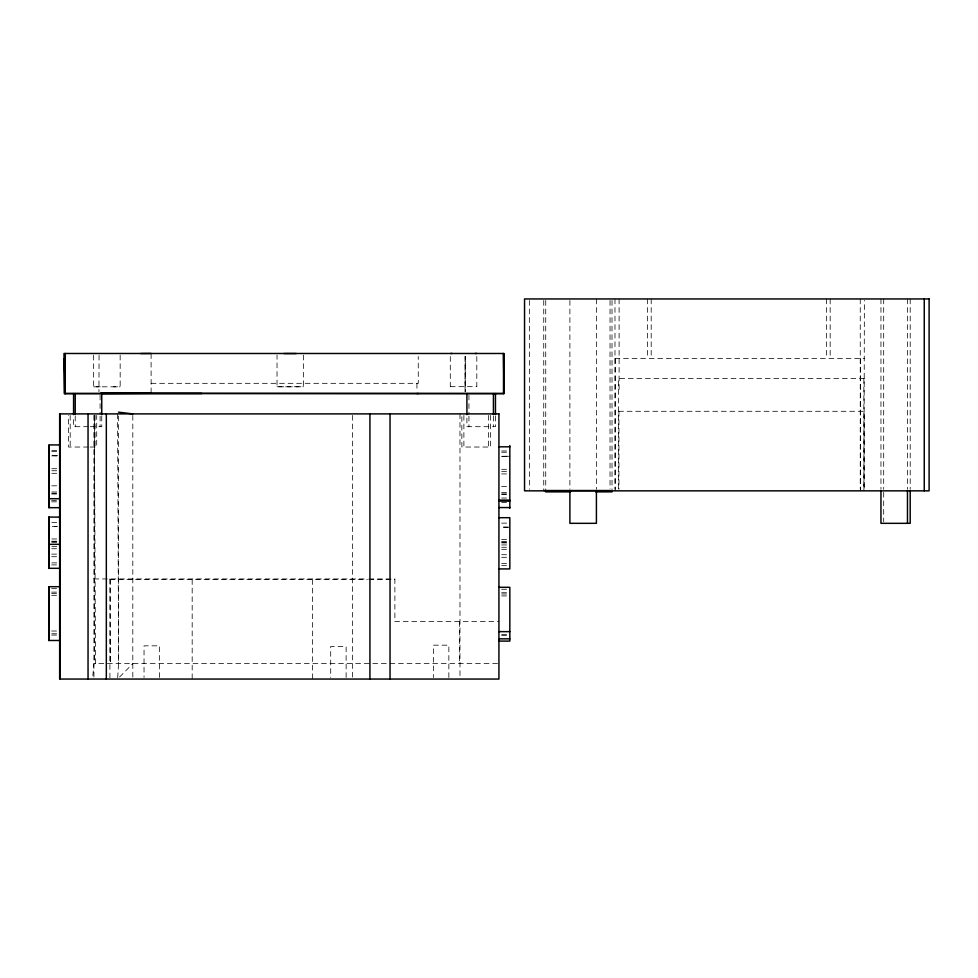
<?xml version="1.0" encoding="UTF-8"?>
<svg xmlns="http://www.w3.org/2000/svg" width="978" height="978" viewBox="0 0 978 978"><rect width="100%" height="100%" fill="white"/><g stroke="black" fill="none" stroke-linecap="round" stroke-linejoin="round"><path stroke-width="0.73" stroke-dasharray="4.89 3.67" d="M303.498 355.112L303.498 386.75L291.151 386.836L277.031 386.762L277.031 355.124M863.977 489.33L864.369 300.442M465.039 391.787L465.308 356.432L465.332 391.787M117.678 677.644L118.607 663.634L118.472 415.198M92.873 675.737L93.912 663.634L498.927 663.634M119.609 676.996L132.812 663.634M277.031 386.762L303.498 386.75M93.643 355.161L93.656 386.823L100.282 386.811M120.16 355.148L120.172 386.811L113.546 386.811M450.283 356.505L450.296 386.665L452.068 386.665M476.799 356.493L476.812 386.665L475.039 386.665M614.979 358.608L864.369 358.608M864.369 378.498L618.597 378.498L618.597 489.342M151.113 383.327L418.266 383.327L418.266 356.469M618.597 411.286L864.21 411.286L864.21 490.846M88.485 426.689L73.582 426.689L73.582 416.139M90.282 426.689L101.749 426.689L101.749 416.139M88.423 447.032L68.546 447.032L68.546 415.393M90.074 447.032L96.7 447.032L96.7 415.393M51.858 450.357L57.311 450.357M501.653 450.968L508.462 450.968M51.797 451.64L57.25 451.64M501.653 452.252L508.462 452.252M51.81 455.882L57.262 455.882M501.653 456.494L508.462 456.494M51.797 468.706L57.25 468.706M501.653 469.306L509.831 469.306M51.81 470.748L57.262 470.748M501.653 471.347L508.462 471.347M51.797 473.315L57.25 473.315M501.653 473.914L509.831 473.914M51.748 485.834L57.201 485.834M501.653 486.445L508.462 486.445M51.797 491.995L57.25 491.995M501.653 492.606L509.831 492.606M51.687 493.279L57.311 493.279M501.653 493.878L509.831 493.878M51.748 494.012L57.201 494.012M501.653 494.611L508.462 494.611M501.653 498.034L509.831 498.034M51.626 500.516L57.079 500.516M51.638 501.861L57.091 501.861M501.653 502.472L508.462 502.472M51.822 522.533L57.323 522.533M501.653 523.132L509.831 523.132M508.462 527.142L501.653 527.142L509.831 527.252M51.822 538.964L57.286 538.964M501.653 539.575L509.831 539.575M51.858 541.213L57.311 541.213M51.773 541.531L57.225 541.531M501.653 541.824L509.831 541.824M501.653 542.13L508.462 542.13M51.773 542.289L57.225 542.362M501.653 542.9L508.462 542.961M501.653 544.942L509.831 544.942M51.858 546.653L57.323 546.653M501.653 547.252L508.462 547.252M51.712 548.731L57.189 548.731M501.653 549.33L508.462 549.33M51.712 554.123L57.189 554.123M501.653 554.734L508.462 554.734M51.663 556.726L57.115 556.726M501.653 557.326L508.462 557.326M51.822 562.888L57.299 562.888M501.653 563.487L508.462 563.487M51.663 564.893L57.115 564.893M501.653 565.492L508.462 565.492M93.912 578.939L367.386 578.939M368.914 578.939L394.88 578.939L394.88 621.629L498.927 621.629M109.915 579.612L367.398 579.612M368.926 579.612L394.88 579.612M51.651 588.67L57.103 588.67M501.653 589.269L508.462 589.269M51.638 592.13L57.323 592.13M501.653 592.729L509.831 592.729M51.663 593.414L57.237 593.414M501.653 594.013L508.462 594.013M51.651 595.321L57.103 595.321M501.653 595.92L508.462 595.92M51.626 631.03L57.079 631.03M51.785 633.768L57.237 633.768M501.653 634.367L509.831 634.367M51.638 635.052L57.323 635.052M501.653 635.651L509.831 635.651M110.269 639.282L110.575 663.634M450.296 386.665L476.812 386.665M93.656 386.823L120.172 386.811M117.58 413.89L118.607 663.634M95.441 663.634L94.414 415.405L94.401 663.634M910.2 298.95L910.2 489.318M907.474 298.95L907.474 489.318M883.684 298.95L883.684 489.318M883.684 492.313L883.684 521.849M880.958 298.95L880.958 489.318M863.867 378.498L863.867 490.846M860.506 358.608L860.506 490.846M860.249 298.95L860.249 489.318M830.163 298.95L830.163 358.608M826.544 298.95L826.544 358.608M651.189 298.95L651.189 358.608M647.57 298.95L647.57 358.608M619.098 298.95L619.098 391.762M618.94 411.286L618.94 489.342M615.235 358.608L615.235 490.846M614.979 298.95L614.979 489.318M612.02 300.466L612.02 491.861M610.04 300.466L610.04 489.012M596.409 298.95L596.409 489.318M569.893 300.466L569.893 489.318M545.736 300.466L545.736 491.861M543.744 300.466L543.744 490.528M529.367 300.466L529.367 489.318M495.455 416.139L495.455 426.689L466.909 426.689L466.909 416.139M493.425 416.139L493.425 426.689M490.406 415.393L490.406 447.032L461.861 447.032L461.861 415.393M488.377 415.393L488.377 447.032M468.939 395.051L468.939 414.635M468.939 416.139L468.939 426.689M465.027 356.457L465.027 390.577M463.89 415.393L463.89 447.032M459.978 413.89L459.978 677.644M459.428 621.629L459.428 663.634M448.853 677.51L448.853 645.174L433.437 645.174L433.437 677.51M416.934 383.327L416.934 390.625M352.483 415.405L352.483 677.644M346.126 677.497L346.126 646.495L330.711 646.495L330.711 677.497M312.434 579.612L312.434 679.05M192.177 579.612L192.177 679.05M159.451 677.473L159.451 645.835L144.035 645.835L144.035 677.473M151.113 353.706L151.113 393.266M132.812 415.405L132.812 679.05M110.269 579.612L110.269 663.634M109.915 578.939L109.915 679.05M100.098 395.051L100.098 414.635M100.098 416.139L100.098 426.689M99.059 355.222L98.961 391.75M95.062 415.393L95.062 447.032M93.912 415.393L93.912 679.05M75.233 416.139L75.233 426.689M70.184 415.393L70.184 447.032M57.176 455.662L51.736 455.662L57.225 455.76M509.831 456.261L501.653 456.261L509.831 456.359M57.103 526.543L51.651 526.543L57.176 526.641"/><path stroke-width="1.47" d="M48.924 630.199L48.937 625.7M48.9 600.26L48.912 586.702L60.049 586.702L59.927 637.803M48.937 556.726L48.961 517.093L60.025 517.093L60.061 518.927M48.937 490.956L48.912 507.68L59.817 507.68L59.939 446.212L59.866 498.719L59.878 496.029M49.132 602.558L48.924 638.206M48.912 596.409L48.912 592.13L48.937 595.321M48.973 568.316L48.924 517.093L48.961 568.316L60.074 568.316L60.037 546.653M48.973 496.029L49.047 446.212L49.083 446.934M49.169 613.414L48.912 640.48L60.049 640.48L60.037 618.267M49.132 604.551L49.157 586.702L48.924 624.098M49.169 534.55L49.169 568.316M59.939 620.443L59.915 635.052L59.976 630.749M59.805 600.26L59.817 586.702L59.829 588.67M59.878 568.316L59.902 517.093L59.939 542.289M60.049 494.611L59.976 451.64M60.074 636.385L60.074 629.233M201.896 393.498L64.695 393.547L63.986 353.486L503.976 353.486L503.976 393.547L100.477 393.266M48.924 499.489L48.912 507.68M49.096 494.147L48.961 498.719L60.037 498.719L60 494.147M49.096 489.844L48.961 493.279L48.961 491.311M49.096 468.438L49.132 498.719L49.145 496.897M49.083 466.213L49.083 468.706M49.132 451.775L49.12 453.547L49.132 450.357L49.145 451.775M48.924 634.49L48.924 632.803M49.083 630.749L49.071 633.768M49.145 595.321L49.157 592.13L49.157 593.548M49.157 538.523L49.145 541.213M49.145 640.028L49.083 635.248M49.169 631.861L49.157 635.052L49.01 633.072M59.817 499.489L59.817 501.861L59.805 500.516M59.878 491.421L59.866 493.279L59.866 492.399M59.988 468.438L59.988 473.059M59.988 466.213L59.976 468.706M60.037 451.775L60.037 450.357L60.025 453.547L59.988 452.117M59.829 638.206L59.829 636.433M59.817 634.49L59.829 632.803M59.817 594.135L59.817 592.13L59.829 595.321M60.061 541.812L60.049 544.33L49.157 544.33M60.049 538.523L60.037 541.213L60.037 522.533L60.049 524.514M59.988 489.844L60.037 493.279L59.854 491.311M59.988 635.248L59.817 640.48L59.805 638.231M60.037 595.321L60.049 592.13L60.061 593.548M49.145 491.861L49.132 493.279L49.132 491.848M49.083 637.448L49.01 640.48L48.998 635.529M60.061 633.634L60.049 635.052L59.902 633.072M59.976 637.448L59.915 640.48L59.902 629.514M59.976 632.424L59.964 633.768M49.083 490.993L49.071 491.995M59.988 490.993L59.976 491.995M48.949 446.212L49.01 497.435L49.096 496.616M59.988 497.435L59.988 496.616M49.132 444.929L49.12 449.049L49.132 444.929L60.037 444.929L60.025 449.049L60.037 444.929M60.049 586.702L59.988 608.793M49.071 638.768L48.937 587.974M59.976 638.768L59.89 587.974L59.988 591.959M140.673 353.547L151.113 353.486M100.966 393.535L151.113 393.266M283.913 353.547L296.114 353.547M450.736 353.486L452.056 353.486M475.027 353.474L476.799 353.474M65.281 353.486L65.281 393.547L64.34 358.192L64.291 393.547L503.976 393.547L503.499 353.486L503.499 393.547M65.233 393.547L64.695 353.767M416.934 393.547L418.266 393.547M498.927 446.812L509.831 446.812M543.744 490.528L610.04 490.528M545.736 491.861L570.541 491.861M595.675 491.861L612.02 491.861M498.927 500.1L509.831 500.1M498.927 501.115L509.831 501.115M498.927 507.558L509.831 507.558M498.927 517.692L509.831 517.692L509.831 568.927L498.927 568.927M498.927 587.301L509.831 587.301L509.831 641.091L498.927 641.091M498.927 631.641L509.831 631.641M498.927 638.842L509.831 638.842M118.472 412.154L132.812 413.89M59.964 593.414L59.976 596.225M49.059 593.414L49.083 596.225M49.071 588.401L48.961 639.209M48.961 498.719L49.01 446.212L49.047 497.435M48.912 586.702L49.083 589.673M60.037 498.719L60.025 496.873M59.988 446.212L59.988 446.934M49.145 522.533L49.157 524.514M48.912 640.48L48.9 638.231M59.805 506.946L59.817 507.68M49.145 517.093L49.157 530.455M59.976 473.315L59.988 476.335M59.817 635.052L59.805 631.03M49.083 473.315L49.083 476.335M48.912 635.052L48.9 631.03M60.025 494.562L59.854 497.472M49.145 638.634L48.998 625.076M48.912 608.438L48.924 610.516M48.912 615.015L48.912 617.057M60.049 449.036L60.049 466.922M60.061 522.154L60.061 530.455M60.074 602.521L60.074 608.695M59.915 446.212L59.854 495.932M59.841 564.893L59.829 517.093L59.976 568.316L59.988 517.093M59.805 599.196L59.805 611.384M59.829 614.184L59.829 624.098M59.817 605.895L59.817 619.526M49.145 449.036L49.157 466.922M49.169 590.81L49.083 608.793M49.132 618.267L49.145 629.306M48.9 604.392L48.9 607.961M48.937 617.644L48.937 621.336M924.259 298.95L924.259 490.846M910.2 490.846L910.2 523.328L880.958 523.328L880.958 490.846M907.474 490.846L907.474 523.328M596.409 490.846L596.409 523.328L569.893 523.328L569.893 490.846M509.831 445.528L509.831 508.279M495.455 393.547L495.455 414.635M493.425 393.547L493.425 414.635M466.909 393.547L466.909 414.635M390.039 413.89L390.039 679.05M369.928 413.89L369.928 679.05M106.333 413.89L106.333 679.05M101.749 393.547L101.749 414.635M88.044 413.89L88.044 679.05M75.233 393.547L75.233 414.635M73.582 393.547L73.582 414.635M64.841 358.131L64.841 393.547M60.245 413.89L60.245 679.05M60.061 465.931L60.061 471.714M60.074 607.705L60.086 613.487M49.022 634.221L49.01 635.052L49.01 634.172M929.1 298.95L524.538 298.95L524.538 490.846L929.1 490.846L929.1 298.95M498.927 413.89L59.646 413.89L59.646 679.05L498.927 679.05L498.927 413.89"/></g></svg>
